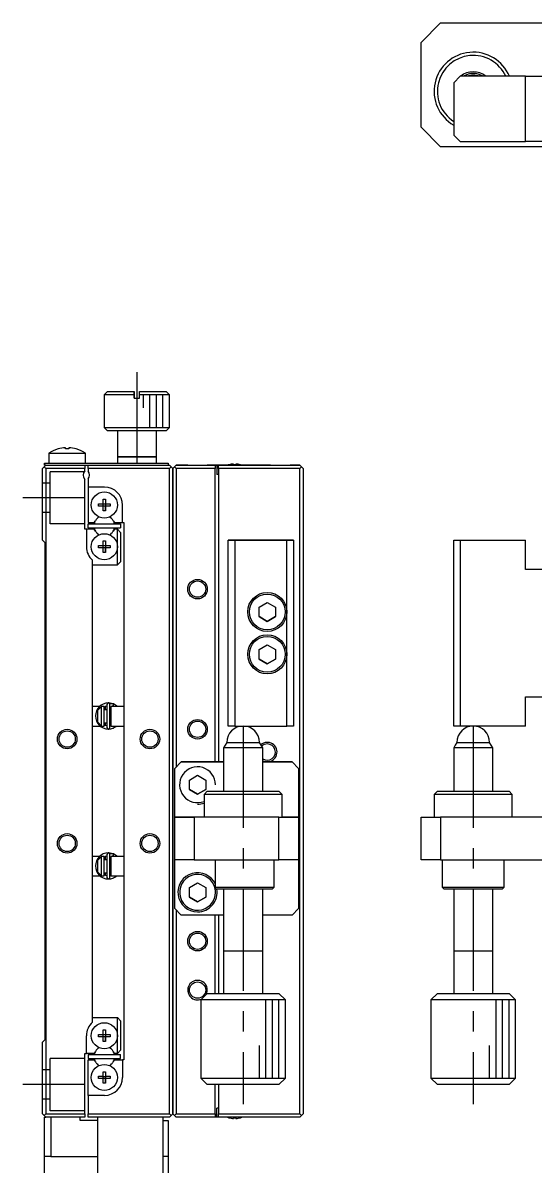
# Model space of a CAD drawing. Extents: x 42 to 370, y 20 to 268.
# Drawn here: x 41.6 to 104.5, y 109.5 to 249.8 of the extents above; entities that cross this region are included whole.
import ezdxf

# ---------------------------------------------------------------- set-up
doc = ezdxf.new("R2010")
doc.units = 0
doc.header["$LTSCALE"] = 10
doc.linetypes.add('CENTER', pattern=[2, 1.25, -0.25, 0.25, -0.25])
doc.linetypes.add('DASHED', pattern=[3.5, 2, -1.5])
doc.layers.get('0').update_dxf_attribs({"linetype": 'CONTINUOUS'})
doc.layers.add('CENTER', color=1, linetype='CENTER')

msp = doc.modelspace()

# ---------------------------------------------------------------- linework, layer by layer
at = {"color": 7, "linetype": 'CONTINUOUS'}
for p, q in [((92.88, 249.76), (90.48, 247.36)), ((92.88, 249.76), (105.68, 249.76)), ((90.48, 236.96), (90.48, 247.36)), ((95.28, 243.2), (94.48, 242.4)), ((103.28, 243.2), (95.28, 243.2)), ((103.28, 235.2), (103.28, 243.2)), ((103.28, 235.2), (103.28, 243.2)), ((103.28, 243.2), (110.48, 243.2)), ((94.48, 242.4), (94.48, 236)), ((90.48, 236.96), (92.88, 234.56)), ((94.48, 236), (95.28, 235.2)), ((105.68, 234.56), (92.88, 234.56)), ((95.28, 235.2), (103.28, 235.2)), ((110.48, 235.2), (103.28, 235.2)), ((52, 204.52), (51.6, 204.12)), ((55.28, 204.12), (51.6, 204.12)), ((51.6, 204.12), (51.6, 200.12)), ((52, 204.52), (55.28, 204.52)), ((55.28, 204.52), (55.28, 204.12)), ((55.28, 204.12), (55.28, 204.52)), ((55.28, 203.72), (55.28, 204.12)), ((55.28, 204.12), (55.28, 203.72)), ((55.28, 203.72), (55.92, 203.72)), ((55.92, 204.52), (59.2, 204.52)), ((55.92, 204.12), (55.92, 204.52)), ((59.6, 204.12), (55.92, 204.12)), ((55.92, 203.72), (55.92, 204.12)), ((56.4, 202.52), (56.4, 204.12)), ((57.2, 200.12), (57.2, 204.12)), ((58, 200.12), (58, 204.12)), ((58.8, 200.12), (58.8, 204.12)), ((59.6, 204.12), (59.2, 204.52)), ((59.6, 200.12), (59.6, 204.12)), ((51.6, 200.12), (55.6, 200.12)), ((51.6, 200.12), (52, 199.72)), ((55.6, 199.72), (52, 199.72)), ((53.2, 199.72), (53.2, 196.52)), ((55.6, 200.12), (59.6, 200.12)), ((59.2, 199.72), (55.6, 199.72)), ((58, 196.52), (58, 199.72)), ((59.2, 199.72), (59.6, 200.12)), ((44.8, 196.95397), (49.28, 196.95397)), ((44.8, 196.95397), (44.8, 195.72)), ((45.920689, 197.474564), (45.918282, 197.479498)), ((46.832, 197.474564), (46.832, 197.629169)), ((47.248, 197.474564), (46.832, 197.474564)), ((47.248, 197.629169), (47.248, 197.474564)), ((48.161718, 197.479498), (48.159311, 197.474564)), ((49.28, 195.72), (49.28, 196.95397)), ((53.2, 196.52), (55.6, 196.52)), ((55.6, 196.52), (53.2, 196.52)), ((53.2, 196.52), (53.2, 195.72)), ((55.6, 196.52), (58, 196.52)), ((58, 196.52), (55.6, 196.52)), ((58, 195.72), (58, 196.52)), ((44.2, 195.28), (44, 195.08)), ((44, 186.28), (44, 195.08)), ((44.2, 195.28), (44.4, 195.48)), ((44.4, 195.08), (44.2, 195.28)), ((44.24, 195.48), (44.24, 195.72)), ((44.24, 195.72), (45.84, 195.72)), ((44.4, 195.48), (44.24, 195.48)), ((44.4, 195.48), (49.2, 195.48)), ((44.4, 195.08), (44.4, 115.88)), ((49.2, 195.08), (44.4, 195.08)), ((45.84, 195.72), (46.04, 195.72)), ((46.04, 195.72), (48.04, 195.72)), ((48.04, 195.72), (57.84, 195.72)), ((49.2, 195.48), (49.6, 195.48)), ((49.2, 195.48), (49.2, 195.08)), ((49.2, 194.80915), (49.2, 195.08)), ((49.6, 195.48), (59.6, 195.48)), ((49.6, 195.08), (49.6, 195.48)), ((49.6, 195.08), (49.6, 194.76)), ((59.6, 195.08), (49.6, 195.08)), ((57.84, 195.72), (59.44, 195.72)), ((59.44, 195.72), (59.44, 195.48)), ((59.6, 195.48), (59.8, 195.28)), ((59.8, 195.28), (59.6, 195.08)), ((59.6, 115.88), (59.6, 195.08)), ((60, 195.08), (59.8, 195.28)), ((60.28, 195.36), (60, 195.08)), ((60, 195.08), (60.28, 195.36)), ((60, 195.08), (60.2, 195.28)), ((60.2, 195.28), (60, 195.08)), ((60, 115.88), (60, 195.08)), ((60, 195.08), (60, 115.88)), ((60.2, 195.28), (60.4, 195.48)), ((60.4, 195.48), (60.2, 195.28)), ((60.4, 195.08), (60.2, 195.28)), ((60.4, 195.48), (65.2, 195.48)), ((61.840004, 195.48), (60.4, 195.48)), ((65.2, 195.08), (60.4, 195.08)), ((60.4, 195.08), (60.4, 158.44)), ((65.2, 195.48), (64.239996, 195.48)), ((65.2, 195.48), (65, 195.48)), ((65.2, 195.48), (65, 195.48)), ((65.2, 195.48), (65.2, 195.08)), ((65.4, 195.48), (65.2, 195.48)), ((65.2, 195.48), (65.4, 195.48)), ((65.2, 159.08), (65.2, 195.08)), ((65.4, 195.48), (65.6, 195.48)), ((65.6, 195.48), (65.4, 195.48)), ((65.4, 195.48), (65.4, 194.36)), ((65.6, 195.48), (75.6, 195.48)), ((65.6, 195.08), (65.6, 195.48)), ((67.64, 195.48), (65.6, 195.48)), ((75.6, 195.08), (65.6, 195.08)), ((65.6, 195.08), (65.6, 159.08)), ((66.709158, 195.48), (66.16, 195.48)), ((66.709158, 195.48), (66.16, 195.48)), ((66.890911, 195.535617), (66.889107, 195.539315)), ((66.890911, 195.535617), (66.889107, 195.539315)), ((67.456, 195.535617), (67.456, 195.631887)), ((67.744, 195.535617), (67.456, 195.535617)), ((69.84, 195.48), (67.64, 195.48)), ((67.744, 195.631887), (67.744, 195.535617)), ((68.310893, 195.539315), (68.309089, 195.535617)), ((68.310893, 195.539315), (68.309089, 195.535617)), ((68.490842, 195.48), (69.84, 195.48)), ((69.84, 195.48), (68.490842, 195.48)), ((70, 195.48), (69.84, 195.48)), ((69.84, 195.48), (70, 195.48)), ((72.000004, 195.48), (69.84, 195.48)), ((75.6, 195.48), (74.399996, 195.48)), ((75.6, 195.48), (75.8, 195.28)), ((75.8, 195.28), (75.6, 195.48)), ((75.8, 195.28), (75.6, 195.08)), ((75.6, 115.88), (75.6, 195.08)), ((76, 195.08), (75.8, 195.28)), ((76, 195.08), (75.8, 195.28)), ((76, 195.08), (76, 115.88)), ((49.2, 187.64), (49.2, 193.75085)), ((49.6, 193.8), (49.6, 192.8)), ((65.6, 194.36), (65.4, 194.36)), ((65.6, 194.36), (65.4, 194.36)), ((51.64, 192.8), (49.6, 192.8)), ((49.6, 192.8), (49.6, 188.44)), ((51.456, 191.309089), (51.744, 191.309089)), ((51.456, 190.744), (51.456, 191.309089)), ((51.744, 191.309089), (51.744, 190.744)), ((51.744, 191.309089), (51.744, 190.744)), ((50.890911, 190.744), (51.456, 190.744)), ((50.890911, 190.456), (50.890911, 190.744)), ((51.456, 190.456), (50.890911, 190.456)), ((51.464298, 190.735702), (51.456, 190.744)), ((51.464298, 190.464298), (51.456, 190.456)), ((51.456, 189.890911), (51.456, 190.456)), ((51.744, 189.890911), (51.456, 189.890911)), ((51.464298, 190.464298), (51.464298, 190.735702)), ((51.464298, 190.735702), (51.735702, 190.735702)), ((51.735702, 190.464298), (51.464298, 190.464298)), ((51.735702, 190.735702), (51.744, 190.744)), ((51.735702, 190.735702), (51.735702, 190.464298)), ((51.735702, 190.464298), (51.744, 190.456)), ((51.744, 190.744), (52.309089, 190.744)), ((51.744, 190.456), (51.744, 189.890911)), ((52.309089, 190.456), (51.744, 190.456)), ((51.744, 189.890911), (51.744, 190.456)), ((52.309089, 190.744), (52.309089, 190.456)), ((53.84, 188.44), (53.84, 190.6)), ((49.6, 188.44), (50.36447, 188.44)), ((49.6, 188.28), (53.6, 188.28)), ((49.6, 187.8), (49.6, 188.28)), ((50.36447, 188.44), (50.500148, 188.675)), ((52.699852, 188.675), (52.83553, 188.44)), ((52.83553, 188.44), (53.84, 188.44)), ((53.6, 188.28), (53.6, 187.8)), ((53.84, 188.44), (54, 188.44)), ((54, 188.44), (54, 122.52)), ((49.4, 187.64), (49.2, 187.64)), ((49.4, 187.64), (49.4, 185.48)), ((50.36447, 187.64), (49.4, 187.64)), ((49.6, 187.8), (53.6, 187.8)), ((50.500148, 187.405), (50.36447, 187.64)), ((52.83553, 187.64), (52.699852, 187.405)), ((53.2, 187.64), (52.83553, 187.64)), ((53.2, 185.48), (53.2, 187.64)), ((53.2, 187.64), (53.6, 187.24)), ((53.6, 187.24), (53.6, 183.64)), ((44, 186.28), (44.28, 186)), ((44.28, 186), (44.28, 124.96)), ((50.890911, 185.624), (51.456, 185.624)), ((50.890911, 185.336), (50.890911, 185.624)), ((51.456, 185.336), (50.890911, 185.336)), ((51.456, 186.189089), (51.744, 186.189089)), ((51.456, 185.624), (51.456, 186.189089)), ((51.464298, 185.615702), (51.456, 185.624)), ((51.464298, 185.344298), (51.456, 185.336)), ((51.456, 184.770911), (51.456, 185.336)), ((51.464298, 185.344298), (51.464298, 185.615702)), ((51.464298, 185.615702), (51.735702, 185.615702)), ((51.735702, 185.344298), (51.464298, 185.344298)), ((51.735702, 185.615702), (51.744, 185.624)), ((51.735702, 185.615702), (51.735702, 185.344298)), ((51.735702, 185.344298), (51.744, 185.336)), ((51.744, 186.189089), (51.744, 185.624)), ((51.744, 186.189089), (51.744, 185.624)), ((51.744, 185.624), (52.309089, 185.624)), ((51.744, 185.336), (51.744, 184.770911)), ((52.309089, 185.336), (51.744, 185.336)), ((51.744, 184.770911), (51.744, 185.336)), ((52.309089, 185.624), (52.309089, 185.336)), ((53.2, 183.24), (53.2, 185.48)), ((66.8, 163.48), (66.8, 186.28)), ((66.8, 186.28), (67.6, 186.28)), ((74.8, 186.28), (66.8, 186.28)), ((67.6, 186.28), (67.6, 163.48)), ((67.6, 186.28), (74, 186.28)), ((74, 177.48), (74, 186.28)), ((74, 186.28), (74.8, 186.28)), ((74.8, 186.28), (74.8, 163.48)), ((94.48, 177.48), (94.48, 186.28)), ((94.48, 186.28), (95.28, 186.28)), ((95.28, 186.28), (95.28, 163.48)), ((95.28, 186.28), (103.28, 186.28)), ((103.28, 182.68), (103.28, 186.28)), ((50.16, 165.54), (50.16, 183.81675)), ((51.744, 184.770911), (51.456, 184.770911)), ((50.16, 183.24), (53.2, 183.24)), ((53.6, 183.64), (53.2, 183.24)), ((110.48, 182.68), (103.28, 182.68)), ((70.6, 178.05735), (71.6, 178.634701)), ((71.6, 178.634701), (72.6, 178.05735)), ((70.6, 176.90265), (70.6, 178.05735)), ((71.6, 176.325299), (70.6, 176.90265)), ((70.6, 176.90265), (71.6, 176.325299)), ((72.6, 176.90265), (71.6, 176.325299)), ((71.6, 176.325299), (72.6, 176.90265)), ((72.6, 178.05735), (72.6, 176.90265)), ((74, 172.28), (74, 177.48)), ((94.48, 172.28), (94.48, 177.48)), ((70.6, 172.85735), (71.6, 173.434701)), ((70.6, 171.70265), (70.6, 172.85735)), ((71.6, 173.434701), (72.6, 172.85735)), ((72.6, 172.85735), (72.6, 171.70265)), ((71.6, 171.125299), (70.6, 171.70265)), ((70.6, 171.70265), (71.6, 171.125299)), ((72.6, 171.70265), (71.6, 171.125299)), ((71.6, 171.125299), (72.6, 171.70265)), ((74, 163.48), (74, 172.28)), ((94.48, 163.48), (94.48, 172.28)), ((103.28, 167.08), (110.48, 167.08)), ((103.28, 163.48), (103.28, 167.08)), ((51.01479, 165.88), (50.16, 165.88)), ((50.16, 163.82), (50.16, 165.54)), ((50.8, 165.413212), (51.2, 165.836547)), ((51.2, 165.88), (51.2, 165.836547)), ((51.6, 165.88), (51.2, 165.88)), ((51.2, 165.836547), (51.2, 163.523453)), ((51.59986, 165.844247), (51.927808, 165.940155)), ((51.6, 163.48), (51.6, 165.88)), ((51.76, 165.88), (51.689251, 165.88)), ((51.76, 165.48), (51.76, 165.88)), ((51.927853, 166.132868), (51.927853, 163.292868)), ((52.669049, 166.210705), (52.123358, 166.312183)), ((52.730371, 166.186798), (52.279786, 166.185939)), ((52.287853, 163.292868), (52.287853, 166.132868)), ((52.287853, 165.652177), (52.399967, 165.844434)), ((52.4, 165.88), (52.4, 163.48)), ((54, 165.88), (52.4, 165.88)), ((52.614914, 165.887518), (52.610602, 165.88)), ((52.619522, 165.895905), (52.614914, 165.887518)), ((52.737506, 166.18329), (52.61925, 165.879986)), ((52.624396, 165.905107), (52.619522, 165.895905)), ((52.629504, 165.915063), (52.624396, 165.905107)), ((52.634813, 165.925709), (52.629504, 165.915063)), ((52.640288, 165.936976), (52.634813, 165.925709)), ((52.645894, 165.94879), (52.640288, 165.936976)), ((52.651594, 165.961074), (52.645894, 165.94879)), ((52.657351, 165.973748), (52.651594, 165.961074)), ((52.663127, 165.98673), (52.657351, 165.973748)), ((52.668886, 165.999935), (52.663127, 165.98673)), ((52.674588, 166.013276), (52.668886, 165.999935)), ((52.736416, 166.183753), (52.669049, 166.210705)), ((52.680199, 166.026668), (52.674588, 166.013276)), ((52.68568, 166.040023), (52.680199, 166.026668)), ((52.690995, 166.053254), (52.68568, 166.040023)), ((52.696112, 166.066275), (52.690995, 166.053254)), ((52.700995, 166.079), (52.696112, 166.066275)), ((52.705614, 166.091348), (52.700995, 166.079)), ((52.709938, 166.103237), (52.705614, 166.091348)), ((52.713938, 166.114591), (52.709938, 166.103237)), ((52.71759, 166.125335), (52.713938, 166.114591)), ((52.720869, 166.135399), (52.71759, 166.125335)), ((52.723754, 166.144718), (52.720869, 166.135399)), ((52.726226, 166.15323), (52.723754, 166.144718)), ((52.728269, 166.160882), (52.726226, 166.15323)), ((52.729869, 166.167622), (52.728269, 166.160882)), ((52.729807, 166.186916), (52.730975, 166.18634)), ((52.731017, 166.173407), (52.729869, 166.167622)), ((53.201225, 165.88018), (52.730175, 166.186408)), ((52.730975, 166.18634), (52.731683, 166.184687)), ((52.731704, 166.178199), (52.731017, 166.173407)), ((52.731683, 166.184687), (52.731927, 166.181967)), ((52.731927, 166.181967), (52.731704, 166.178199)), ((52.734157, 166.182338), (52.737506, 166.18329)), ((52.795673, 166.156975), (52.736416, 166.183753)), ((50.8, 163.946788), (50.8, 165.413212)), ((51.927853, 165.48), (51.6, 165.48)), ((52.4, 165.48), (52.287853, 165.48)), ((50.16, 147.14), (50.16, 163.82)), ((50.16, 163.48), (51.089694, 163.48)), ((51.2, 163.523453), (50.8, 163.946788)), ((51.2, 163.523453), (51.2, 163.48)), ((51.2, 163.48), (51.6, 163.48)), ((51.927801, 163.485832), (51.599897, 163.581207)), ((51.6, 163.88), (51.927853, 163.88)), ((51.76, 163.522551), (51.76, 163.88)), ((52.287853, 163.88), (52.4, 163.88)), ((52.399996, 163.581285), (52.287853, 163.773559)), ((52.400083, 163.507476), (52.287906, 163.485577)), ((52.4, 163.48), (54, 163.48)), ((52.687532, 163.222818), (52.688297, 163.223073)), ((52.688297, 163.223073), (52.690398, 163.223777)), ((52.690398, 163.223777), (52.691389, 163.224113)), ((52.691389, 163.224113), (52.692777, 163.224586)), ((52.692777, 163.224586), (52.6942, 163.225075)), ((52.6942, 163.225075), (52.695307, 163.225458)), ((52.695307, 163.225458), (52.696341, 163.225819)), ((52.696341, 163.225819), (52.697516, 163.226231)), ((52.697516, 163.226231), (52.698506, 163.226581)), ((52.698506, 163.226581), (52.6999, 163.227076)), ((52.6999, 163.227076), (52.701025, 163.227479)), ((52.701025, 163.227479), (52.70216, 163.227888)), ((52.70216, 163.227888), (52.703171, 163.228255)), ((52.703171, 163.228255), (52.730371, 163.238937)), ((52.729807, 163.238819), (52.729644, 163.239207)), ((52.730371, 163.238937), (52.729807, 163.238819)), ((52.730257, 163.239362), (52.746936, 163.246521)), ((67.6, 163.48), (66.8, 163.48)), ((67.6, 163.48), (74, 163.48)), ((74.8, 163.48), (74, 163.48)), ((95.28, 163.48), (94.48, 163.48)), ((103.28, 163.48), (95.28, 163.48)), ((66.64, 161.48), (66.44, 161.13359)), ((66.64, 161.48), (68.621887, 161.48)), ((68.621887, 161.48), (70.64, 161.48)), ((70.84, 161.13359), (70.64, 161.48)), ((94.88, 161.48), (94.68, 161.13359)), ((94.88, 161.48), (98.88, 161.48)), ((99.08, 161.13359), (98.88, 161.48)), ((66.44, 161.13359), (66.24, 160.78718)), ((68.618264, 160.78718), (66.24, 160.78718)), ((66.24, 160.78718), (66.24, 155.48)), ((71.04, 160.78718), (68.618264, 160.78718)), ((71.04, 160.78718), (70.84, 161.13359)), ((71.04, 155.48), (71.04, 160.78718)), ((94.68, 161.13359), (94.48, 160.78718)), ((99.28, 160.78718), (94.48, 160.78718)), ((94.48, 160.78718), (94.48, 155.480015)), ((99.28, 160.78718), (99.08, 161.13359)), ((99.28, 155.480015), (99.28, 160.78718)), ((61.04, 159.08), (60.24, 158.28)), ((60.24, 158.28), (61.04, 159.08)), ((61.04, 159.08), (66.24, 159.08)), ((64.64, 159.08), (61.04, 159.08)), ((66.24, 159.08), (64.64, 159.08)), ((74.64, 159.08), (71.04, 159.08)), ((71.04, 159.08), (74.64, 159.08)), ((75.44, 158.28), (74.64, 159.08)), ((74.64, 159.08), (75.44, 158.28)), ((60.24, 152.28), (60.24, 158.28)), ((62.04, 156.85735), (63.04, 157.434701)), ((63.04, 157.434701), (64.04, 156.85735)), ((75.44, 158.28), (75.44, 152.28)), ((62.04, 155.70265), (62.04, 156.85735)), ((64.04, 156.85735), (64.04, 155.70265)), ((63.04, 155.125299), (62.04, 155.70265)), ((62.04, 155.70265), (63.04, 155.125299)), ((64.04, 155.70265), (63.04, 155.125299)), ((63.04, 155.125299), (64.04, 155.70265)), ((64.24, 155.48), (63.84, 155.08)), ((73.44, 155.08), (63.84, 155.08)), ((63.84, 155.08), (63.84, 152.28)), ((64.24, 155.48), (73.04, 155.48)), ((64.24, 155.48), (66.24, 155.48)), ((71.04, 155.48), (73.04, 155.48)), ((73.44, 155.08), (73.04, 155.48)), ((73.44, 152.28), (73.44, 155.08)), ((92.48, 155.48), (92.08, 155.08)), ((101.68, 155.08), (92.08, 155.08)), ((92.08, 155.08), (92.08, 152.28)), ((92.48, 155.48), (101.28, 155.48)), ((101.68, 155.08), (101.28, 155.48)), ((101.68, 152.28), (101.68, 155.08)), ((60.24, 152.28), (62.64, 152.28)), ((63.84, 152.28), (60.24, 152.28)), ((60.24, 147.08), (60.24, 152.28)), ((62.64, 152.28), (62.64, 147.08)), ((73.04, 152.28), (62.64, 152.28)), ((73.04, 147.08), (73.04, 152.28)), ((73.04, 152.28), (75.44, 152.28)), ((75.44, 152.28), (73.44, 152.28)), ((75.44, 152.28), (75.44, 147.08)), ((90.48, 147.08), (90.48, 152.28)), ((90.48, 152.28), (92.88, 152.28)), ((92.88, 152.28), (92.88, 147.08)), ((105.68, 152.28), (92.88, 152.28)), ((51.01479, 147.48), (50.16, 147.48)), ((50.8, 147.013212), (51.2, 147.436547)), ((51.2, 147.48), (51.2, 147.436547)), ((51.6, 147.48), (51.2, 147.48)), ((51.2, 147.436547), (51.2, 145.123453)), ((51.59986, 147.444247), (51.927808, 147.540155)), ((51.6, 145.08), (51.6, 147.48)), ((51.76, 147.48), (51.689251, 147.48)), ((51.76, 147.08), (51.76, 147.48)), ((51.927853, 147.732868), (51.927853, 144.892868)), ((52.669049, 147.810705), (52.123358, 147.912183)), ((52.730371, 147.786798), (52.279786, 147.785939)), ((52.287853, 144.892868), (52.287853, 147.732868)), ((52.287853, 147.252177), (52.399967, 147.444434)), ((52.4, 147.48), (52.4, 145.08)), ((54, 147.48), (52.4, 147.48)), ((52.614914, 147.487518), (52.610602, 147.48)), ((52.619522, 147.495905), (52.614914, 147.487518)), ((52.737506, 147.78329), (52.61925, 147.479986)), ((52.624396, 147.505107), (52.619522, 147.495905)), ((52.629504, 147.515063), (52.624396, 147.505107)), ((52.634813, 147.525709), (52.629504, 147.515063)), ((52.640288, 147.536976), (52.634813, 147.525709)), ((52.645894, 147.54879), (52.640288, 147.536976)), ((52.651594, 147.561074), (52.645894, 147.54879)), ((52.657351, 147.573748), (52.651594, 147.561074)), ((52.663127, 147.58673), (52.657351, 147.573748)), ((52.668886, 147.599935), (52.663127, 147.58673)), ((52.674588, 147.613276), (52.668886, 147.599935)), ((52.795673, 147.756975), (52.669049, 147.810705)), ((52.680199, 147.626668), (52.674588, 147.613276)), ((52.68568, 147.640023), (52.680199, 147.626668)), ((52.690995, 147.653254), (52.68568, 147.640023)), ((52.696112, 147.666275), (52.690995, 147.653254)), ((52.700995, 147.679), (52.696112, 147.666275)), ((52.705614, 147.691348), (52.700995, 147.679)), ((52.709938, 147.703237), (52.705614, 147.691348)), ((52.713938, 147.714591), (52.709938, 147.703237)), ((52.71759, 147.725335), (52.713938, 147.714591)), ((52.720869, 147.735399), (52.71759, 147.725335)), ((52.723754, 147.744718), (52.720869, 147.735399)), ((52.726226, 147.75323), (52.723754, 147.744718)), ((52.728269, 147.760882), (52.726226, 147.75323)), ((52.729869, 147.767622), (52.728269, 147.760882)), ((52.729807, 147.786916), (52.730975, 147.78634)), ((52.731017, 147.773407), (52.729869, 147.767622)), ((53.201225, 147.48018), (52.730175, 147.786408)), ((52.730975, 147.78634), (52.731683, 147.784687)), ((52.731704, 147.778199), (52.731017, 147.773407)), ((52.731683, 147.784687), (52.731927, 147.781967)), ((52.731927, 147.781967), (52.731704, 147.778199)), ((52.734157, 147.782338), (52.737506, 147.78329)), ((50.16, 145.42), (50.16, 147.14)), ((50.8, 145.546788), (50.8, 147.013212)), ((51.927853, 147.08), (51.6, 147.08)), ((52.4, 147.08), (52.287853, 147.08)), ((62.64, 147.08), (60.24, 147.08)), ((60.24, 141.08), (60.24, 147.08)), ((62.64, 147.08), (73.04, 147.08)), ((65.24, 143.72), (65.24, 147.08)), ((72.44, 143.72), (72.44, 147.08)), ((75.44, 147.08), (73.04, 147.08)), ((75.44, 147.08), (75.44, 141.08)), ((92.88, 147.08), (90.48, 147.08)), ((92.88, 147.08), (105.68, 147.08)), ((93.08, 147.08), (93.08, 143.72)), ((100.68, 143.72), (100.68, 147.08)), ((50.16, 127.14325), (50.16, 145.42)), ((50.16, 145.08), (51.089694, 145.08)), ((51.2, 145.123453), (50.8, 145.546788)), ((51.2, 145.123453), (51.2, 145.08)), ((51.2, 145.08), (51.6, 145.08)), ((51.927801, 145.085832), (51.599897, 145.181207)), ((51.6, 145.48), (51.927853, 145.48)), ((51.76, 145.122551), (51.76, 145.48)), ((52.287853, 145.48), (52.4, 145.48)), ((52.399996, 145.181285), (52.287853, 145.373559)), ((52.400083, 145.107476), (52.287906, 145.085577)), ((52.4, 145.08), (54, 145.08)), ((52.687532, 144.822818), (52.688297, 144.823073)), ((52.688297, 144.823073), (52.690398, 144.823777)), ((52.690398, 144.823777), (52.691389, 144.824113)), ((52.691389, 144.824113), (52.692777, 144.824586)), ((52.692777, 144.824586), (52.6942, 144.825075)), ((52.6942, 144.825075), (52.695307, 144.825458)), ((52.695307, 144.825458), (52.696341, 144.825819)), ((52.696341, 144.825819), (52.697516, 144.826231)), ((52.697516, 144.826231), (52.698506, 144.826581)), ((52.698506, 144.826581), (52.6999, 144.827076)), ((52.6999, 144.827076), (52.701025, 144.827479)), ((52.701025, 144.827479), (52.70216, 144.827888)), ((52.70216, 144.827888), (52.703171, 144.828255)), ((52.703171, 144.828255), (52.730371, 144.838937)), ((52.729807, 144.838819), (52.729644, 144.839207)), ((52.730371, 144.838937), (52.729807, 144.838819)), ((52.730257, 144.839362), (52.746936, 144.846521)), ((62.04, 143.65735), (63.04, 144.234701)), ((62.04, 142.50265), (62.04, 143.65735)), ((63.04, 144.234701), (64.04, 143.65735)), ((64.04, 143.65735), (64.04, 142.50265)), ((65.24, 143.72), (72.44, 143.72)), ((65.24, 143.48), (65.24, 143.72)), ((72.2, 143.48), (65.24, 143.48)), ((66.24, 143.48), (66.24, 135.88)), ((71.04, 135.88), (71.04, 143.48)), ((72.2, 143.48), (72.44, 143.72)), ((93.08, 143.72), (100.68, 143.72)), ((93.08, 143.72), (93.32, 143.48)), ((100.44, 143.48), (93.32, 143.48)), ((94.48, 143.479985), (94.48, 135.88)), ((99.28, 135.88), (99.28, 143.479985)), ((100.44, 143.48), (100.68, 143.72)), ((63.04, 141.925299), (62.04, 142.50265)), ((62.04, 142.50265), (63.04, 141.925299)), ((64.04, 142.50265), (63.04, 141.925299)), ((63.04, 141.925299), (64.04, 142.50265)), ((60.24, 141.08), (61.04, 140.28)), ((60.4, 140.92), (60.4, 115.88)), ((66.24, 140.28), (61.04, 140.28)), ((65.2, 130.68), (65.2, 140.28)), ((65.6, 140.28), (65.6, 130.68)), ((74.64, 140.28), (71.04, 140.28)), ((74.64, 140.28), (75.44, 141.08)), ((66.239996, 135.88), (68.64, 135.88)), ((66.24, 135.884), (66.24, 135.88)), ((66.24, 135.88), (66.24, 135.876)), ((66.24, 135.88), (66.24, 130.68)), ((68.64, 135.88), (71.040004, 135.88)), ((71.04, 135.88), (71.04, 135.884)), ((71.04, 135.876), (71.04, 135.88)), ((71.04, 130.68), (71.04, 135.88)), ((94.479996, 135.88), (99.280004, 135.88)), ((94.48, 135.884), (94.48, 135.88)), ((94.48, 135.88), (94.48, 130.68)), ((94.48, 135.88), (94.48, 135.876)), ((99.28, 135.88), (99.28, 135.884)), ((99.28, 130.68), (99.28, 135.88)), ((99.28, 135.876), (99.28, 135.88)), ((64.24, 130.68), (63.44, 129.88)), ((64.24, 130.68), (68.600151, 130.68)), ((64.24, 130.68), (66.24, 130.68)), ((66.24, 130.68), (71.04, 130.68)), ((66.24, 130.68), (68.618264, 130.68)), ((68.600151, 130.68), (73.04, 130.68)), ((68.618264, 130.68), (71.04, 130.68)), ((71.04, 130.68), (73.04, 130.68)), ((73.84, 129.88), (73.04, 130.68)), ((92.48, 130.68), (91.68, 129.88)), ((92.48, 130.68), (101.28, 130.68)), ((102.08, 129.88), (101.28, 130.68)), ((68.592906, 129.88), (63.44, 129.88)), ((63.44, 129.88), (63.44, 120.28)), ((73.84, 129.88), (68.592906, 129.88)), ((71.44, 120.28), (71.44, 129.88)), ((72.24, 120.28), (72.24, 129.88)), ((73.04, 120.28), (73.04, 129.88)), ((73.84, 120.28), (73.84, 129.88)), ((102.08, 129.88), (91.68, 129.88)), ((91.68, 129.88), (91.68, 120.28)), ((99.68, 120.28), (99.68, 129.88)), ((100.48, 120.28), (100.48, 129.88)), ((101.28, 120.28), (101.28, 129.88)), ((102.08, 120.28), (102.08, 129.88)), ((50.16, 127.72), (53.2, 127.72)), ((53.2, 125.48), (53.2, 127.72)), ((53.2, 127.72), (53.6, 127.32)), ((53.6, 127.32), (53.6, 123.72)), ((44.28, 124.96), (44, 124.68)), ((49.4, 123.32), (49.4, 125.48)), ((50.890911, 125.624), (51.456, 125.624)), ((50.890911, 125.336), (50.890911, 125.624)), ((51.456, 125.336), (50.890911, 125.336)), ((51.456, 126.189089), (51.744, 126.189089)), ((51.456, 125.624), (51.456, 126.189089)), ((51.464298, 125.615702), (51.456, 125.624)), ((51.464298, 125.344298), (51.456, 125.336)), ((51.456, 124.770911), (51.456, 125.336)), ((51.464298, 125.344298), (51.464298, 125.615702)), ((51.464298, 125.615702), (51.735702, 125.615702)), ((51.735702, 125.344298), (51.464298, 125.344298)), ((51.735702, 125.615702), (51.744, 125.624)), ((51.735702, 125.615702), (51.735702, 125.344298)), ((51.735702, 125.344298), (51.744, 125.336)), ((51.744, 126.189089), (51.744, 125.624)), ((51.744, 126.189089), (51.744, 125.624)), ((51.744, 125.624), (52.309089, 125.624)), ((51.744, 125.336), (51.744, 124.770911)), ((52.309089, 125.336), (51.744, 125.336)), ((51.744, 124.770911), (51.744, 125.336)), ((52.309089, 125.624), (52.309089, 125.336)), ((53.2, 123.32), (53.2, 125.48)), ((44, 115.88), (44, 124.68)), ((50.500148, 123.555), (50.36447, 123.32)), ((51.744, 124.770911), (51.456, 124.770911)), ((52.83553, 123.32), (52.699852, 123.555)), ((53.6, 123.72), (53.2, 123.32)), ((70.64, 120.28), (70.64, 124.28)), ((98.88, 120.28), (98.88, 124.28)), ((49.2, 123.32), (49.4, 123.32)), ((49.2, 115.88), (49.2, 123.32)), ((50.36447, 123.32), (49.4, 123.32)), ((49.6, 123.16), (53.6, 123.16)), ((49.6, 123.16), (49.6, 122.68)), ((49.6, 122.68), (53.6, 122.68)), ((49.6, 122.52), (50.36447, 122.52)), ((49.6, 118.16), (49.6, 122.52)), ((50.36447, 122.52), (50.500148, 122.285)), ((52.699852, 122.285), (52.83553, 122.52)), ((53.2, 123.32), (52.83553, 123.32)), ((52.83553, 122.52), (53.84, 122.52)), ((53.6, 122.68), (53.6, 123.16)), ((54, 122.52), (53.84, 122.52)), ((53.84, 122.52), (53.84, 120.36)), ((51.456, 121.069089), (51.744, 121.069089)), ((51.456, 120.504), (51.456, 121.069089)), ((51.744, 121.069089), (51.744, 120.504)), ((51.744, 121.069089), (51.744, 120.504)), ((50.890911, 120.504), (51.456, 120.504)), ((50.890911, 120.216), (50.890911, 120.504)), ((51.456, 120.216), (50.890911, 120.216)), ((51.464298, 120.495702), (51.456, 120.504)), ((51.464298, 120.224298), (51.456, 120.216)), ((51.456, 119.650911), (51.456, 120.216)), ((51.744, 119.650911), (51.456, 119.650911)), ((51.464298, 120.224298), (51.464298, 120.495702)), ((51.464298, 120.495702), (51.735702, 120.495702)), ((51.735702, 120.224298), (51.464298, 120.224298)), ((51.735702, 120.495702), (51.744, 120.504)), ((51.735702, 120.495702), (51.735702, 120.224298)), ((51.735702, 120.224298), (51.744, 120.216)), ((51.744, 120.504), (52.309089, 120.504)), ((51.744, 120.216), (51.744, 119.650911)), ((52.309089, 120.216), (51.744, 120.216)), ((51.744, 119.650911), (51.744, 120.216)), ((52.309089, 120.504), (52.309089, 120.216)), ((63.44, 120.28), (73.84, 120.28)), ((63.44, 120.28), (64.24, 119.48)), ((73.04, 119.48), (64.24, 119.48)), ((65.2, 115.88), (65.2, 119.48)), ((65.6, 119.48), (65.6, 115.88)), ((73.04, 119.48), (73.84, 120.28)), ((91.68, 120.28), (92.48, 119.48)), ((91.68, 120.28), (102.079787, 120.28)), ((101.28, 119.48), (92.48, 119.48)), ((101.27982, 119.48), (92.48, 119.48)), ((101.28, 119.48), (102.08, 120.28)), ((49.6, 118.16), (49.6, 115.88)), ((51.64, 118.16), (49.6, 118.16)), ((65.6, 116.6), (65.4, 116.6)), ((65.4, 115.48), (65.4, 116.6)), ((44, 115.88), (44.2, 115.68)), ((44.2, 115.68), (44.4, 115.88)), ((44.4, 115.48), (44.2, 115.68)), ((44.24, 110.68), (44.24, 115.48)), ((44.24, 115.48), (44.4, 115.48)), ((44.4, 115.88), (49.2, 115.88)), ((49.2, 115.48), (44.4, 115.48)), ((45.04, 115.48), (45.04, 110.68)), ((48.64, 115.08), (48.64, 115.48)), ((50.8, 115.08), (48.64, 115.08)), ((49.2, 115.88), (49.2, 115.48)), ((49.6, 115.88), (59.6, 115.88)), ((49.6, 115.48), (49.6, 115.88)), ((59.6, 115.48), (49.6, 115.48)), ((50.8, 108.28), (50.8, 115.48)), ((58.8, 115.48), (58.8, 108.28)), ((58.8, 115.08), (59.44, 115.08)), ((59.44, 115.08), (59.44, 110.68)), ((59.6, 115.88), (59.8, 115.68)), ((59.8, 115.68), (59.6, 115.48)), ((60, 115.88), (59.8, 115.68)), ((60.2, 115.68), (60, 115.88)), ((60.2, 115.68), (60.4, 115.88)), ((60.4, 115.48), (60.2, 115.68)), ((60.4, 115.88), (65.2, 115.88)), ((65.2, 115.48), (60.4, 115.48)), ((65.2, 115.88), (65.2, 115.48)), ((65.4, 115.48), (65.2, 115.48)), ((65.6, 115.48), (65.4, 115.48)), ((65.6, 115.88), (75.6, 115.88)), ((65.6, 115.48), (65.6, 115.88)), ((75.6, 115.48), (65.6, 115.48)), ((66.889107, 115.420685), (66.890911, 115.424383)), ((67.456, 115.424383), (67.744, 115.424383)), ((67.456, 115.328113), (67.456, 115.424383)), ((67.744, 115.424383), (67.744, 115.328113)), ((68.309089, 115.424383), (68.310893, 115.420685)), ((75.6, 115.88), (75.8, 115.68)), ((75.8, 115.68), (75.6, 115.48)), ((75.8, 115.68), (76, 115.88)), ((45.04, 110.68), (44.24, 110.68)), ((44.24, 97.88), (44.24, 110.68)), ((45.04, 110.68), (50.8, 110.68)), ((59.44, 110.68), (58.8, 110.68)), ((59.44, 110.68), (59.44, 97.88))]:
    msp.add_line(p, q, dxfattribs=at)
at = {"color": 3, "linetype": 'DASHED'}
for p, q in [((44.96, 188.28), (44.96, 194.68)), ((49.2, 194.68), (44.96, 194.68)), ((44.96, 193.28), (44, 193.28)), ((44.96, 189.68), (44, 189.68)), ((49.2, 188.28), (44.96, 188.28)), ((44.96, 116.28), (44.96, 122.68)), ((49.2, 122.68), (44.96, 122.68)), ((44.96, 121.28), (44, 121.28)), ((44.96, 117.68), (44, 117.68)), ((49.2, 116.28), (44.96, 116.28))]:
    msp.add_line(p, q, dxfattribs=at)
at = {"color": 7, "linetype": 'CONTINUOUS'}
for centre, radius in [((51.6, 190.6), 1.6), ((51.6, 185.48), 1.6), ((63.04, 180.28), 1), ((71.6, 177.48), 2.4), ((71.6, 177.48), 2.2), ((71.6, 172.28), 2.4), ((71.6, 172.28), 2.2), ((47.04, 161.88), 1), ((57.2, 161.88), 1), ((63.04, 163.08), 1), ((47.04, 149.08), 1), ((57.2, 149.08), 1), ((63.04, 137.08), 1), ((63.04, 131.08), 1), ((51.6, 125.48), 1.6), ((51.6, 120.36), 1.6)]:
    msp.add_circle(centre, radius, dxfattribs=at)
at = {"color": 3, "linetype": 'CONTINUOUS'}
for centre in [(63.04, 180.28), (63.04, 163.08), (47.04, 161.88), (57.2, 161.88), (47.04, 149.08), (57.2, 149.08), (63.04, 137.08)]:
    msp.add_circle(centre, 1.2, dxfattribs=at)
at = {"color": 7, "linetype": 'CONTINUOUS'}
for centre, radius, start, end in [((96.88, 241.36), 4.8, 22.54031, 240), ((96.88, 241.36), 4.4, 24.719851, 236.944269), ((96.88, 241.36), 2.4, 50.055495, 129.944505), ((96.88, 241.36), 2, 66.926082, 113.073918), ((47.04, 193.64), 4, 106.285843, 124.055798), ((47.04, 193.64), 3.994588, 92.984767, 106.272555), ((47.04, 193.64), 3.994588, 73.727445, 87.015233), ((47.04, 193.64), 4, 55.944202, 73.714157), ((67.6, 193.08), 2.56, 106.122533, 110.364135), ((67.6, 193.08), 2.555947, 93.229709, 106.106712), ((67.6, 193.08), 2.555947, 73.893288, 86.770291), ((49.8, 194.28), 0.8, 138.590378, 221.409622), ((48.96, 194.28), 0.8, 323.130102, 36.869898), ((51.64, 190.6), 2.2, 0, 90), ((51.6, 188.039999), 1.27, 149.999969, 169.10691), ((51.6, 188.04), 1.27, 135, 150), ((51.692, 187.948152), 1.4, 121.886504, 135.004406), ((51.6, 188.039999), 1.27, 120.433182, 134.999974), ((51.6, 188.039999), 1.27, 45.000026, 59.566818), ((51.508, 187.948152), 1.4, 44.995594, 58.113496), ((51.6, 188.04), 1.27, 30, 45), ((51.6, 188.039999), 1.27, 10.89309, 30), ((51.6, 188.039999), 1.27, 190.893016, 210), ((51.6, 188.04), 1.27, 210, 225), ((51.692, 188.131848), 1.4, 224.995594, 238.113496), ((51.6, 188.039999), 1.27, 224.999974, 239.566737), ((51.6, 188.039999), 1.27, 300.433263, 315.000026), ((51.508, 188.131848), 1.4, 301.886504, 315.004406), ((51.6, 188.04), 1.27, 315, 330), ((51.6, 188.039999), 1.27, 330.000031, 349.106984), ((51.6, 185.48), 2.2, 180, 229.114807), ((52.107915, 164.712898), 1.599405, 90.7244, 269.309621), ((52.107853, 166.132868), 0.18, 0, 180), ((52.107853, 163.292868), 0.18, 180, 0), ((52.106546, 164.71689), 1.603461, 270.74954, 309.511687), ((68.64, 161.48), 2, 90, 180), ((68.64, 161.48), 2, 0, 90), ((96.88, 161.48), 2, 90, 180), ((96.88, 161.48), 2, 0, 90), ((71.6, 160.28), 1, 90, 133.37859), ((71.6, 160.28), 1, 235.944202, 90), ((63.04, 156.28), 2.2, 0, 291.323686), ((63.04, 156.28), 2.4, 270, 289.471221), ((52.107915, 146.312898), 1.599405, 90.7244, 269.309621), ((52.107853, 147.732868), 0.18, 0, 180), ((52.107853, 144.892868), 0.18, 180, 0), ((52.106546, 146.31689), 1.603461, 270.74954, 309.511687), ((63.04, 143.08), 2.4, 23.556464, 270), ((63.04, 143.08), 2.2, 10.942499, 0), ((63.04, 143.08), 2.4, 270, 9.594068), ((63.04, 143.08), 2.2, 0, 10.942499), ((51.6, 125.48), 2.2, 130.885193, 180), ((51.6, 122.920001), 1.27, 150.000031, 169.106984), ((51.6, 122.92), 1.27, 135, 150), ((51.692, 122.828152), 1.4, 121.886504, 135.004406), ((51.6, 122.920001), 1.27, 120.433263, 135.000026), ((51.6, 122.920001), 1.27, 44.999974, 59.566737), ((51.508, 122.828152), 1.4, 44.995594, 58.113496), ((51.6, 122.92), 1.27, 30, 45), ((51.6, 122.920001), 1.27, 10.893016, 30), ((51.6, 122.920001), 1.27, 190.89309, 210), ((51.6, 122.92), 1.27, 210, 225), ((51.6, 122.92), 1.27, 315, 330), ((51.6, 122.920001), 1.27, 330, 349.10691), ((51.692, 123.011848), 1.4, 224.995594, 238.113496), ((51.6, 122.920001), 1.27, 225.000026, 239.566818), ((51.6, 122.920001), 1.27, 300.433182, 314.999974), ((51.508, 123.011848), 1.4, 301.886504, 315.004406), ((51.64, 120.36), 2.2, 270, 0), ((67.6, 117.88), 2.56, 249.635865, 253.877467), ((67.6, 117.88), 2.555947, 253.893288, 266.770291), ((67.6, 117.88), 2.555947, 273.229709, 286.106712), ((67.6, 117.88), 2.56, 286.122533, 290.364135)]:
    msp.add_arc(centre, radius, start, end, dxfattribs=at)
at = {"color": 3, "linetype": 'CONTINUOUS'}
for centre, radius, start, end in [((96.88, 241.36), 2.2, 56.758097, 123.241903), ((71.6, 160.28), 1.2, 270, 131.117421), ((71.6, 160.28), 1.2, 242.181861, 270), ((63.04, 131.08), 1.2, 334.47122, 270), ((63.04, 131.08), 1.2, 270, 295.52878)]:
    msp.add_arc(centre, radius, start, end, dxfattribs=at)
at = {"layer": 'CENTER', "color": 1, "linetype": 'CENTER'}
for p, q in [((55.6, 206.92), (55.6, 195.72)), ((49.2, 191.48), (41.6, 191.48)), ((68.64, 163.48), (68.64, 117.08)), ((96.88, 163.48), (96.88, 117.08)), ((49.2, 119.48), (41.6, 119.48))]:
    msp.add_line(p, q, dxfattribs=at)

doc.saveas('drawing.dxf')
